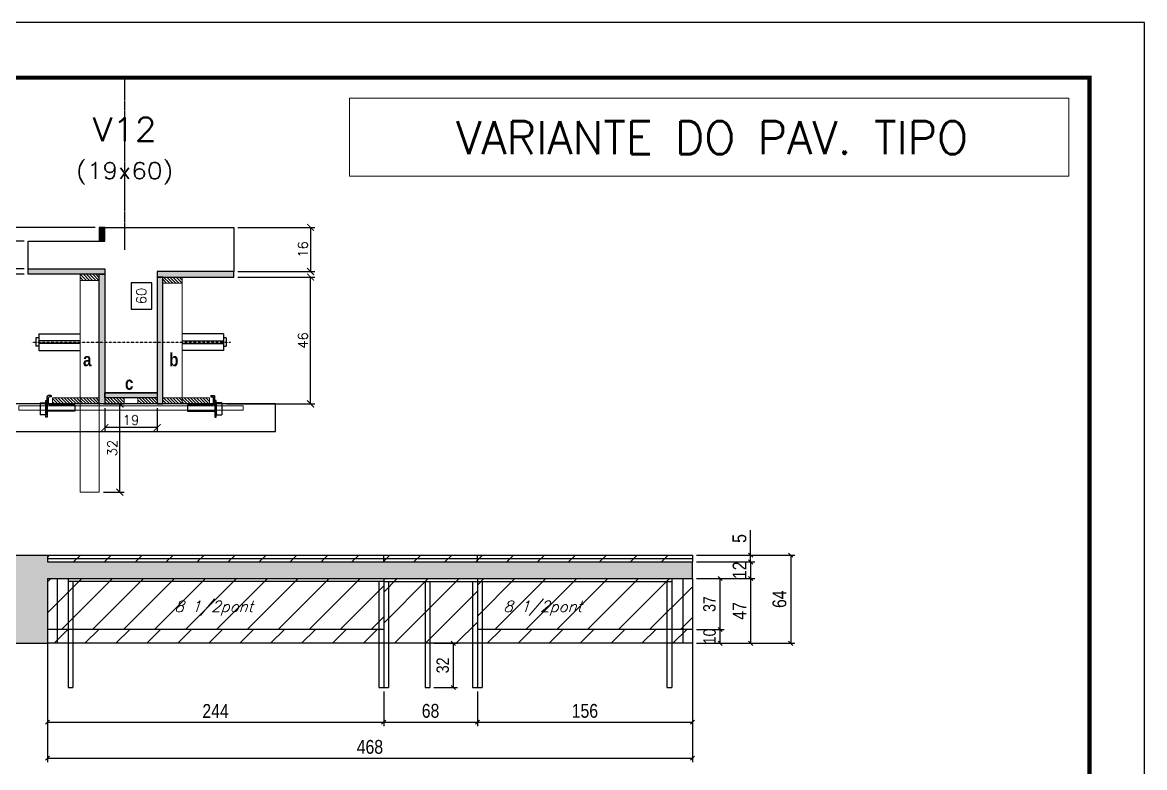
# Model space of a CAD drawing. Extents: x -10448 to -1189, y -11772 to 17235.
# Drawn here: x -8192 to -7378, y 224 to 764 of the extents above; entities that cross this region are included whole.
import ezdxf
from ezdxf.enums import TextEntityAlignment as Align

# ---------------------------------------------------------------- set-up
doc = ezdxf.new("R2010")
doc.units = 0
doc.linetypes.add('DASHED', pattern=[0.75, 0.5, -0.25])
doc.linetypes.add('HIDDEN', pattern=[0.375, 0.25, -0.125])
for name, color, linetype in [('barrote', 251, 'Continuous'), ('COTA', 241, 'Continuous'), ('Cota Seção (2x)', 4, 'Continuous'), ('detalhes', 4, 'Continuous'), ('Painéis', 200, 'Continuous'), ('presilha', 1, 'Continuous'), ('Reaproveitamento', 251, 'Continuous'), ('SARR_2.2x7', 40, 'Continuous'), ('SARR_3.5x7', 81, 'Continuous'), ('SARR_EDITAR', 141, 'Continuous'), ('TENSOR', 3, 'Continuous'), ('texto', 7, 'Continuous'), ('Texto de Titulo', 7, 'Continuous'), ('Texto Qtd Sarr', 242, 'Continuous')]:
    doc.layers.add(name, color=color, linetype=linetype)
for name, color, linetype, lineweight in [('CONCRETO', 251, 'Continuous', 25), ('Folhas', 255, 'Continuous', 9), ('Hachura', 251, 'Continuous', 9), ('Madeira', 126, 'Continuous', 18), ('SARRAFO DE PRESSAO', 251, 'DASHED', 9), ('SCO-___-LAJ', 2, 'Continuous', 0), ('Texto Seção', 7, 'Continuous', 15)]:
    doc.layers.add(name, color=color, linetype=linetype, lineweight=lineweight)
doc.layers.add('Laje_Perimetro', color=7, linetype='Continuous', plot=False)
doc.styles.add('COTA TECNICA', font='techl___.ttf', dxfattribs={"height": 10})
doc.styles.add('COTA TECNICA-50', font='techl___.ttf', dxfattribs={"height": 9})
doc.styles.add('REGUA-120', font='ROMANS.shx', dxfattribs={"height": 15})
doc.styles.add('Romans', font='romans.shx')
doc.styles.add('TECNICA', font='techb___.ttf', dxfattribs={"height": 10})
doc.dimstyles.new('COTA PAINEL-50', dxfattribs={"dimtxt": 9, "dimasz": 3, "dimexe": 3, "dimexo": 3, "dimgap": 3, "dimtad": 1, "dimdec": 1, "dimzin": 12, "dimdsep": 46, "dimtxsty": 'COTA TECNICA-50', "dimblk1": 'OBLIQUE', "dimblk2": 'OBLIQUE', "dimsah": 1, "dimcen": 0.9, "dimclrd": 4, "dimclre": 4, "dimclrt": 240, "dimadec": 1, "dimazin": 3, "dimtfac": 1, "dimtdec": 1, "dimtmove": 0, "dimatfit": 3, "dimfxl": 1, "dimtolj": 1, "dimtzin": 12, "dimarcsym": 0})
doc.dimstyles.new('Cota Seção (2x)', dxfattribs={"dimtxt": 7, "dimasz": 5, "dimexe": 3, "dimexo": 3, "dimgap": 2, "dimtad": 3, "dimdec": 1, "dimlfac": 0.5, "dimzin": 12, "dimdsep": 46, "dimtxsty": 'Romans', "dimblk": 'ARCHTICK', "dimcen": 0, "dimclrd": 4, "dimclre": 4, "dimclrt": 1, "dimadec": 1, "dimazin": 3, "dimtfac": 1, "dimtdec": 1, "dimtmove": 0, "dimatfit": 3, "dimldrblk": 'OBLIQUE', "dimfxl": 1, "dimtolj": 1, "dimtzin": 12, "dimarcsym": 0})
doc.dimstyles.new('Cota Seção interna', dxfattribs={"dimtxt": 7, "dimasz": 6, "dimexe": 0.18, "dimexo": 2, "dimgap": -4, "dimtad": 3, "dimdec": 1, "dimlfac": 0.5, "dimzin": 12, "dimdsep": 46, "dimtxsty": 'Romans', "dimblk": 'ARCHTICK', "dimcen": 0.09, "dimse1": 1, "dimse2": 1, "dimsd1": 1, "dimsd2": 1, "dimclrd": 180, "dimclre": 5, "dimclrt": 1, "dimadec": 0, "dimazin": 3, "dimtfac": 1, "dimtdec": 1, "dimtofl": 0, "dimtmove": 0, "dimatfit": 3, "dimldrblk": 'ARCHTICK', "dimfxl": 1, "dimtolj": 1, "dimtzin": 0, "dimarcsym": 0})
doc.dimstyles.new('PAINEL', dxfattribs={"dimtxt": 10, "dimasz": 3, "dimexe": 3, "dimexo": 3, "dimgap": 3, "dimtad": 1, "dimdec": 1, "dimzin": 12, "dimdsep": 46, "dimtxsty": 'COTA TECNICA', "dimblk1": 'OBLIQUE', "dimblk2": 'OBLIQUE', "dimsah": 1, "dimcen": 0.9, "dimclrd": 4, "dimclre": 4, "dimclrt": 240, "dimadec": 1, "dimazin": 3, "dimtfac": 1, "dimtdec": 1, "dimtmove": 0, "dimatfit": 3, "dimfxl": 1, "dimtolj": 1, "dimtzin": 12, "dimarcsym": 0})
pattern_1 = [(45, (-142652.783, -29881.729), (-11.2253202, 11.2253202), [])]
pattern_2 = [(45, (-139469.283, -18395.978), (-11.2253202, 11.2253202), [])]

# ---------------------------------------------------------------- blocks, each defined once
blk = doc.blocks.new('9999999999')
at = {"layer": 'Folhas'}
blk.add_lwpolyline([(98138.98, 34190.21), (99623.98, 34190.21), (99623.98, 35240.21), (98138.98, 35240.21)], close=True, dxfattribs=at)
at = {"layer": 'Folhas', "color": 30, "const_width": 3}
blk.add_lwpolyline([(98213.98, 34230.21), (99583.98, 34230.21), (99583.98, 35200.21), (98213.98, 35200.21)], close=True, dxfattribs=at)
blk = doc.blocks.new('titulo1')
at = {"layer": 'Defpoints', "color": 252, "linetype": 'HIDDEN', "ltscale": 2}
blk.add_line((0, 0), (0, 125), dxfattribs=at)
at = {"layer": 'Defpoints', "style": 'Romans', "oblique": 15}
blk.add_attdef('FOLHA', text='', height=10, dxfattribs=at).set_placement((0, 15.58), align=Align.MIDDLE_CENTER)
at = {"layer": 'Texto Qtd Sarr', "color": 3, "style": 'Romans', "oblique": 15}
for tag, height, p in [('TITULO', 17, (0, 71.45)), ('SEÇÃO', 12, (0, 41.55))]:
    blk.add_attdef(tag, text='', height=height, dxfattribs=at).set_placement(p, align=Align.MIDDLE_CENTER)
blk = doc.blocks.new('_Oblique')
at = {"color": 0, "linetype": 'ByBlock', "lineweight": -2}
blk.add_line((-0.5, -0.5), (0.5, 0.5), dxfattribs=at)
blk = doc.blocks.new('*D2054')
at = {"layer": 'COTA', "color": 4, "linetype": 'ByBlock', "lineweight": -2, "transparency": 16777216}
for p, q in [((-8174.36, 310.81), (-8174.36, 253.64)), ((-7930.36, 278.81), (-7930.36, 253.64)), ((-8174.36, 256.64), (-7930.36, 256.64))]:
    blk.add_line(p, q, dxfattribs=at)
at = {"layer": 'Defpoints', "color": 0, "linetype": 'ByBlock', "transparency": 16777216}
for p in [(-8174.36, 313.81), (-7930.36, 281.81), (-7930.36, 256.64)]:
    blk.add_point(p, dxfattribs=at)
at = {"layer": 'COTA', "color": 4, "linetype": 'ByBlock', "lineweight": -2, "transparency": 16777216, "xscale": 3, "yscale": 3, "zscale": 3, "rotation": 180}
blk.add_blockref('_Oblique', (-8174.36, 256.64), dxfattribs=at)
at = {"layer": 'COTA', "color": 4, "linetype": 'ByBlock', "lineweight": -2, "transparency": 16777216, "xscale": 3, "yscale": 3, "zscale": 3}
blk.add_blockref('_Oblique', (-7930.36, 256.64), dxfattribs=at)
at = {"layer": 'COTA', "color": 240, "linetype": 'ByBlock', "transparency": 16777216, "insert": (-8052.36, 264.71), "char_height": 10, "attachment_point": 5, "style": 'COTA TECNICA'}
blk.add_mtext('\\A1;244', dxfattribs=at)
blk = doc.blocks.new('*D2055')
at = {"layer": 'COTA', "color": 4, "linetype": 'ByBlock', "lineweight": -2, "transparency": 16777216}
for p, q in [((-7706.36, 310.81), (-7706.36, 253.64)), ((-7862.36, 278.81), (-7862.36, 253.64)), ((-7862.36, 256.64), (-7706.36, 256.64))]:
    blk.add_line(p, q, dxfattribs=at)
at = {"layer": 'Defpoints', "color": 0, "linetype": 'ByBlock', "transparency": 16777216}
for p in [(-7706.36, 313.81), (-7862.36, 281.81), (-7706.36, 256.64)]:
    blk.add_point(p, dxfattribs=at)
at = {"layer": 'COTA', "color": 4, "linetype": 'ByBlock', "lineweight": -2, "transparency": 16777216, "xscale": 3, "yscale": 3, "zscale": 3, "rotation": 180}
blk.add_blockref('_Oblique', (-7862.36, 256.64), dxfattribs=at)
at = {"layer": 'COTA', "color": 4, "linetype": 'ByBlock', "lineweight": -2, "transparency": 16777216, "xscale": 3, "yscale": 3, "zscale": 3}
blk.add_blockref('_Oblique', (-7706.36, 256.64), dxfattribs=at)
at = {"layer": 'COTA', "color": 240, "linetype": 'ByBlock', "transparency": 16777216, "insert": (-7784.36, 264.75), "char_height": 10, "attachment_point": 5, "style": 'COTA TECNICA'}
blk.add_mtext('\\A1;156', dxfattribs=at)
blk = doc.blocks.new('*D993')
at = {"layer": 'COTA', "color": 4, "linetype": 'ByBlock', "lineweight": -2, "transparency": 16777216}
for p, q in [((-8174.36, 320.81), (-8174.36, 227.52)), ((-7706.36, 320.81), (-7706.36, 227.52)), ((-8174.36, 230.52), (-7706.36, 230.52))]:
    blk.add_line(p, q, dxfattribs=at)
at = {"layer": 'Defpoints', "color": 0, "linetype": 'ByBlock', "transparency": 16777216}
for p in [(-8174.36, 323.81), (-7706.36, 323.81), (-7706.36, 230.52)]:
    blk.add_point(p, dxfattribs=at)
at = {"layer": 'COTA', "color": 4, "linetype": 'ByBlock', "lineweight": -2, "transparency": 16777216, "xscale": 3, "yscale": 3, "zscale": 3, "rotation": 180}
blk.add_blockref('_Oblique', (-8174.36, 230.52), dxfattribs=at)
at = {"layer": 'COTA', "color": 4, "linetype": 'ByBlock', "lineweight": -2, "transparency": 16777216, "xscale": 3, "yscale": 3, "zscale": 3}
blk.add_blockref('_Oblique', (-7706.36, 230.52), dxfattribs=at)
at = {"layer": 'COTA', "color": 240, "linetype": 'ByBlock', "transparency": 16777216, "insert": (-7940.36, 238.64), "char_height": 10, "attachment_point": 5, "style": 'COTA TECNICA'}
blk.add_mtext('\\A1;468', dxfattribs=at)
blk = doc.blocks.new('*D2056')
at = {"layer": 'COTA', "color": 4, "linetype": 'ByBlock', "lineweight": -2, "transparency": 16777216}
for p, q in [((-7703.36, 360.81), (-7661.09, 360.81)), ((-7664.09, 360.81), (-7664.09, 313.81)), ((-7703.36, 313.81), (-7661.09, 313.81))]:
    blk.add_line(p, q, dxfattribs=at)
at = {"layer": 'Defpoints', "color": 0, "linetype": 'ByBlock', "transparency": 16777216}
for p in [(-7706.36, 360.81), (-7706.36, 313.81), (-7664.09, 313.81)]:
    blk.add_point(p, dxfattribs=at)
at = {"layer": 'COTA', "color": 4, "linetype": 'ByBlock', "lineweight": -2, "transparency": 16777216, "xscale": 3, "yscale": 3, "zscale": 3}
for p, rotation in [((-7664.09, 360.81), 90), ((-7664.09, 313.81), 270)]:
    blk.add_blockref('_Oblique', p, dxfattribs=dict(at, rotation=rotation))
at = {"layer": 'COTA', "color": 240, "linetype": 'ByBlock', "transparency": 16777216, "insert": (-7672.16, 337.31), "char_height": 10, "attachment_point": 5, "rotation": 90, "style": 'COTA TECNICA'}
blk.add_mtext('\\A1;47', dxfattribs=at)
blk = doc.blocks.new('*D2057')
at = {"layer": 'COTA', "color": 4, "linetype": 'ByBlock', "lineweight": -2, "transparency": 16777216}
for p, q in [((-7664.09, 377.81), (-7664.09, 395.91)), ((-7703.36, 377.81), (-7661.09, 377.81)), ((-7664.09, 372.81), (-7664.09, 377.81)), ((-7703.36, 372.81), (-7661.09, 372.81)), ((-7664.09, 372.81), (-7664.09, 369.81))]:
    blk.add_line(p, q, dxfattribs=at)
at = {"layer": 'Defpoints', "color": 0, "linetype": 'ByBlock', "transparency": 16777216}
for p in [(-7706.36, 377.81), (-7664.09, 377.81), (-7706.36, 372.81)]:
    blk.add_point(p, dxfattribs=at)
at = {"layer": 'COTA', "color": 4, "linetype": 'ByBlock', "lineweight": -2, "transparency": 16777216, "xscale": 3, "yscale": 3, "zscale": 3}
for p, rotation in [((-7664.09, 377.81), 270), ((-7664.09, 372.81), 90)]:
    blk.add_blockref('_Oblique', p, dxfattribs=dict(at, rotation=rotation))
at = {"layer": 'COTA', "color": 240, "linetype": 'ByBlock', "transparency": 16777216, "insert": (-7672.2, 389.86), "char_height": 10, "attachment_point": 5, "rotation": 90, "style": 'COTA TECNICA'}
blk.add_mtext('\\A1;5', dxfattribs=at)
blk = doc.blocks.new('*D994')
at = {"layer": 'COTA', "color": 4, "linetype": 'ByBlock', "lineweight": -2, "transparency": 16777216}
for p, q in [((-7703.36, 377.81), (-7632.06, 377.81)), ((-7635.06, 377.81), (-7635.06, 313.81)), ((-7703.36, 313.81), (-7632.06, 313.81))]:
    blk.add_line(p, q, dxfattribs=at)
at = {"layer": 'Defpoints', "color": 0, "linetype": 'ByBlock', "transparency": 16777216}
for p in [(-7706.36, 377.81), (-7706.36, 313.81), (-7635.06, 313.81)]:
    blk.add_point(p, dxfattribs=at)
at = {"layer": 'COTA', "color": 4, "linetype": 'ByBlock', "lineweight": -2, "transparency": 16777216, "xscale": 3, "yscale": 3, "zscale": 3}
for p, rotation in [((-7635.06, 377.81), 90), ((-7635.06, 313.81), 270)]:
    blk.add_blockref('_Oblique', p, dxfattribs=dict(at, rotation=rotation))
at = {"layer": 'COTA', "color": 240, "linetype": 'ByBlock', "transparency": 16777216, "insert": (-7643.16, 345.81), "char_height": 10, "attachment_point": 5, "rotation": 90, "style": 'COTA TECNICA'}
blk.add_mtext('\\A1;64', dxfattribs=at)
blk = doc.blocks.new('*D2060')
at = {"layer": 'COTA', "color": 4, "linetype": 'ByBlock', "lineweight": -2, "transparency": 16777216}
for p, q in [((-7930.36, 278.81), (-7930.36, 253.64)), ((-7862.36, 278.81), (-7862.36, 253.64)), ((-7930.36, 256.64), (-7862.36, 256.64))]:
    blk.add_line(p, q, dxfattribs=at)
at = {"layer": 'Defpoints', "color": 0, "linetype": 'ByBlock', "transparency": 16777216}
for p in [(-7930.36, 281.81), (-7862.36, 281.81), (-7862.36, 256.64)]:
    blk.add_point(p, dxfattribs=at)
at = {"layer": 'COTA', "color": 4, "linetype": 'ByBlock', "lineweight": -2, "transparency": 16777216, "xscale": 3, "yscale": 3, "zscale": 3, "rotation": 180}
blk.add_blockref('_Oblique', (-7930.36, 256.64), dxfattribs=at)
at = {"layer": 'COTA', "color": 4, "linetype": 'ByBlock', "lineweight": -2, "transparency": 16777216, "xscale": 3, "yscale": 3, "zscale": 3}
blk.add_blockref('_Oblique', (-7862.36, 256.64), dxfattribs=at)
at = {"layer": 'COTA', "color": 240, "linetype": 'ByBlock', "transparency": 16777216, "insert": (-7896.36, 264.76), "char_height": 10, "attachment_point": 5, "style": 'COTA TECNICA'}
blk.add_mtext('\\A1;68', dxfattribs=at)
blk = doc.blocks.new('*D2095')
at = {"layer": 'COTA', "color": 4, "linetype": 'ByBlock', "lineweight": -2, "transparency": 16777216}
for p, q in [((-7703.36, 372.81), (-7661.09, 372.81)), ((-7664.09, 372.81), (-7664.09, 360.81)), ((-7703.36, 360.81), (-7661.09, 360.81))]:
    blk.add_line(p, q, dxfattribs=at)
at = {"layer": 'Defpoints', "color": 0, "linetype": 'ByBlock', "transparency": 16777216}
for p in [(-7706.36, 372.81), (-7706.36, 360.81), (-7664.09, 360.81)]:
    blk.add_point(p, dxfattribs=at)
at = {"layer": 'COTA', "color": 4, "linetype": 'ByBlock', "lineweight": -2, "transparency": 16777216, "xscale": 3, "yscale": 3, "zscale": 3}
for p, rotation in [((-7664.09, 372.81), 90), ((-7664.09, 360.81), 270)]:
    blk.add_blockref('_Oblique', p, dxfattribs=dict(at, rotation=rotation))
at = {"layer": 'COTA', "color": 240, "linetype": 'ByBlock', "transparency": 16777216, "insert": (-7672.15, 366.81), "char_height": 10, "attachment_point": 5, "rotation": 90, "style": 'COTA TECNICA'}
blk.add_mtext('\\A1;12', dxfattribs=at)
blk = doc.blocks.new('_ArchTick')
at = {"color": 0, "linetype": 'ByBlock', "const_width": 0.15}
blk.add_lwpolyline([(-0.5, -0.5), (0.5, 0.5)], dxfattribs=at)
blk = doc.blocks.new('*D1032')
at = {"layer": 'COTA', "color": 4, "lineweight": -2, "transparency": 16777216}
for p, q in [((-8191.29, 581.47), (-8224.5, 581.47)), ((-8221.5, 487.47), (-8221.5, 581.47)), ((-8173.69, 487.47), (-8224.5, 487.47))]:
    blk.add_line(p, q, dxfattribs=at)
at = {"layer": 'Defpoints', "color": 0, "transparency": 16777216}
for p in [(-8221.5, 581.47), (-8188.29, 581.47), (-8170.69, 487.47)]:
    blk.add_point(p, dxfattribs=at)
at = {"layer": 'COTA', "color": 4, "lineweight": -2, "transparency": 16777216, "xscale": 5, "yscale": 5, "zscale": 5}
for p, rotation in [((-8221.5, 581.47), 90), ((-8221.5, 487.47), 270)]:
    blk.add_blockref('_ArchTick', p, dxfattribs=dict(at, rotation=rotation))
at = {"layer": 'COTA', "color": 1, "transparency": 16777216, "insert": (-8227, 534.47), "char_height": 7, "attachment_point": 5, "rotation": 90, "style": 'Romans'}
blk.add_mtext('\\A1;47', dxfattribs=at)
blk = doc.blocks.new('*D1033')
at = {"layer": 'COTA', "color": 4, "lineweight": -2, "transparency": 16777216}
for p, q in [((-8191.29, 605.47), (-8224.5, 605.47)), ((-8221.5, 605.47), (-8221.5, 585.47)), ((-8191.29, 585.47), (-8224.5, 585.47))]:
    blk.add_line(p, q, dxfattribs=at)
at = {"layer": 'Defpoints', "color": 0, "transparency": 16777216}
for p in [(-8188.29, 605.47), (-8221.5, 585.47), (-8188.29, 585.47)]:
    blk.add_point(p, dxfattribs=at)
at = {"layer": 'COTA', "color": 4, "lineweight": -2, "transparency": 16777216, "xscale": 5, "yscale": 5, "zscale": 5}
for p, rotation in [((-8221.5, 605.47), 90), ((-8221.5, 585.47), 270)]:
    blk.add_blockref('_ArchTick', p, dxfattribs=dict(at, rotation=rotation))
at = {"layer": 'COTA', "color": 1, "transparency": 16777216, "insert": (-8227, 595.47), "char_height": 7, "attachment_point": 5, "rotation": 90, "style": 'Romans'}
blk.add_mtext('\\A1;10', dxfattribs=at)
blk = doc.blocks.new('*D1034')
at = {"layer": 'COTA', "color": 4, "lineweight": -2, "transparency": 16777216}
for p, q in [((-8036.09, 579.47), (-7980.43, 579.47)), ((-7983.43, 487.47), (-7983.43, 579.47)), ((-8044.09, 487.47), (-7980.43, 487.47))]:
    blk.add_line(p, q, dxfattribs=at)
at = {"layer": 'Defpoints', "color": 0, "transparency": 16777216}
for p in [(-8039.09, 579.47), (-7983.43, 579.47), (-8047.09, 487.47)]:
    blk.add_point(p, dxfattribs=at)
at = {"layer": 'COTA', "color": 4, "lineweight": -2, "transparency": 16777216, "xscale": 5, "yscale": 5, "zscale": 5}
for p, rotation in [((-7983.43, 579.47), 90), ((-7983.43, 487.47), 270)]:
    blk.add_blockref('_ArchTick', p, dxfattribs=dict(at, rotation=rotation))
at = {"layer": 'COTA', "color": 1, "transparency": 16777216, "insert": (-7988.93, 533.47), "char_height": 7, "attachment_point": 5, "rotation": 90, "style": 'Romans'}
blk.add_mtext('\\A1;46', dxfattribs=at)
blk = doc.blocks.new('*D1035')
at = {"layer": 'Cota Seção (2x)', "color": 180, "lineweight": -2, "transparency": 16777216}
for p, q in [((-8098.69, 575.25), (-8113.69, 575.25)), ((-8113.69, 575.25), (-8113.69, 556.25)), ((-8098.69, 556.25), (-8098.69, 575.25)), ((-8113.69, 556.25), (-8098.69, 556.25))]:
    blk.add_line(p, q, dxfattribs=at)
at = {"layer": 'Defpoints', "color": 0, "transparency": 16777216}
for p in [(-8094.69, 615.47), (-8094.69, 615.47), (-8094.69, 495.47)]:
    blk.add_point(p, dxfattribs=at)
at = {"layer": 'Cota Seção (2x)', "color": 1, "transparency": 16777216, "insert": (-8106.19, 565.75), "char_height": 7, "attachment_point": 5, "rotation": 90, "style": 'Romans'}
blk.add_mtext('\\A1;60', dxfattribs=at)
blk = doc.blocks.new('PRESILHA METÁLICA 1')
at = {"layer": 'presilha'}
for p, q in [((0, 13), (6, 13)), ((0, 13), (0, 0)), ((6, 15.5), (7.5, 15.5)), ((6, -2.5), (6, 15.5)), ((6, 13), (6, 0)), ((7.5, 10.6), (7.5, 19.9)), ((7.5, 15.5), (7.5, -2.5)), ((12, 21), (8.6, 21)), ((9, 11.6), (9, 18.9)), ((12, 19.5), (9.6, 19.5)), ((12, 21), (12, 19.5)), ((6, 0), (0, 0)), ((37.5, 4.1), (7.5, 4.1)), ((37.5, 11), (9.6, 11)), ((37.5, 11), (37.5, 4.1)), ((7.5, -2.5), (6, -2.5))]:
    blk.add_line(p, q, dxfattribs=at)
for centre, radius, start, end in [((8.6, 19.9), 1.14, 90, 180), ((9.6, 18.9), 0.57, 90, 180), ((9.6, 11.6), 0.57, 180, 270)]:
    blk.add_arc(centre, radius, start, end, dxfattribs=at)
blk = doc.blocks.new('*D1036')
at = {"layer": 'COTA', "color": 4, "lineweight": -2, "transparency": 16777216}
for p, q in [((-8132.69, 484.47), (-8132.69, 467.25)), ((-8094.69, 484.47), (-8094.69, 467.25)), ((-8094.69, 470.25), (-8132.69, 470.25))]:
    blk.add_line(p, q, dxfattribs=at)
at = {"layer": 'Defpoints', "color": 0, "transparency": 16777216}
for p in [(-8132.69, 487.47), (-8094.69, 487.47), (-8132.69, 470.25)]:
    blk.add_point(p, dxfattribs=at)
at = {"layer": 'COTA', "color": 4, "lineweight": -2, "transparency": 16777216, "xscale": 5, "yscale": 5, "zscale": 5, "rotation": 180}
blk.add_blockref('_ArchTick', (-8132.69, 470.25), dxfattribs=at)
at = {"layer": 'COTA', "color": 4, "lineweight": -2, "transparency": 16777216, "xscale": 5, "yscale": 5, "zscale": 5}
blk.add_blockref('_ArchTick', (-8094.69, 470.25), dxfattribs=at)
at = {"layer": 'COTA', "color": 1, "transparency": 16777216, "insert": (-8113.69, 475.75), "char_height": 7, "attachment_point": 5, "style": 'Romans'}
blk.add_mtext('\\A1;19', dxfattribs=at)
blk = doc.blocks.new('*D2096')
at = {"layer": 'COTA', "color": 4, "lineweight": -2, "transparency": 16777216}
for p, q in [((-8036.09, 615.47), (-7980.43, 615.47)), ((-7983.43, 615.47), (-7983.43, 583.47)), ((-8036.09, 583.47), (-7980.43, 583.47))]:
    blk.add_line(p, q, dxfattribs=at)
at = {"layer": 'Defpoints', "color": 0, "transparency": 16777216}
for p in [(-8039.09, 615.47), (-8039.09, 583.47), (-7983.43, 583.47)]:
    blk.add_point(p, dxfattribs=at)
at = {"layer": 'COTA', "color": 4, "lineweight": -2, "transparency": 16777216, "xscale": 5, "yscale": 5, "zscale": 5}
for p, rotation in [((-7983.43, 615.47), 90), ((-7983.43, 583.47), 270)]:
    blk.add_blockref('_ArchTick', p, dxfattribs=dict(at, rotation=rotation))
at = {"layer": 'COTA', "color": 1, "transparency": 16777216, "insert": (-7988.93, 599.47), "char_height": 7, "attachment_point": 5, "rotation": 90, "style": 'Romans'}
blk.add_mtext('\\A1;16', dxfattribs=at)
blk = doc.blocks.new('*D2097')
at = {"layer": 'COTA', "color": 4, "lineweight": -2, "transparency": 16777216}
for p, q in [((-8139.69, 615.47), (-8224.5, 615.47)), ((-8221.5, 605.47), (-8221.5, 615.47)), ((-8191.29, 605.47), (-8224.5, 605.47))]:
    blk.add_line(p, q, dxfattribs=at)
at = {"layer": 'Defpoints', "color": 0, "transparency": 16777216}
for p in [(-8221.5, 615.47), (-8136.69, 615.47), (-8188.29, 605.47)]:
    blk.add_point(p, dxfattribs=at)
at = {"layer": 'COTA', "color": 4, "lineweight": -2, "transparency": 16777216, "xscale": 5, "yscale": 5, "zscale": 5}
for p, rotation in [((-8221.5, 615.47), 90), ((-8221.5, 605.47), 270)]:
    blk.add_blockref('_ArchTick', p, dxfattribs=dict(at, rotation=rotation))
at = {"layer": 'COTA', "color": 1, "transparency": 16777216, "insert": (-8227, 610.47), "char_height": 7, "attachment_point": 5, "rotation": 90, "style": 'Romans'}
blk.add_mtext('\\A1;5', dxfattribs=at)
blk = doc.blocks.new('*D2098')
at = {"layer": 'COTA', "color": 4, "lineweight": -2, "transparency": 16777216}
for p, q in [((-8133.69, 487.47), (-8118.78, 487.47)), ((-8121.78, 423.47), (-8121.78, 487.47)), ((-8133.69, 423.47), (-8118.78, 423.47))]:
    blk.add_line(p, q, dxfattribs=at)
at = {"layer": 'Defpoints', "color": 0, "transparency": 16777216}
for p in [(-8136.69, 487.47), (-8121.78, 487.47), (-8136.69, 423.47)]:
    blk.add_point(p, dxfattribs=at)
at = {"layer": 'COTA', "color": 4, "lineweight": -2, "transparency": 16777216, "xscale": 5, "yscale": 5, "zscale": 5}
for p, rotation in [((-8121.78, 487.47), 90), ((-8121.78, 423.47), 270)]:
    blk.add_blockref('_ArchTick', p, dxfattribs=dict(at, rotation=rotation))
at = {"layer": 'COTA', "color": 1, "transparency": 16777216, "insert": (-8127.28, 455.47), "char_height": 7, "attachment_point": 5, "rotation": 90, "style": 'Romans'}
blk.add_mtext('\\A1;32', dxfattribs=at)
blk = doc.blocks.new('*D2100')
at = {"layer": 'COTA', "color": 4, "linetype": 'ByBlock', "lineweight": -2, "transparency": 16777216}
for p, q in [((-7893.87, 313.81), (-7876.78, 313.81)), ((-7879.78, 281.81), (-7879.78, 313.81)), ((-7893.87, 281.81), (-7876.78, 281.81))]:
    blk.add_line(p, q, dxfattribs=at)
at = {"layer": 'Defpoints', "color": 0, "linetype": 'ByBlock', "transparency": 16777216}
for p in [(-7896.87, 313.81), (-7879.78, 313.81), (-7896.87, 281.81)]:
    blk.add_point(p, dxfattribs=at)
at = {"layer": 'COTA', "color": 4, "linetype": 'ByBlock', "lineweight": -2, "transparency": 16777216, "xscale": 3, "yscale": 3, "zscale": 3}
for p, rotation in [((-7879.78, 313.81), 90), ((-7879.78, 281.81), 270)]:
    blk.add_blockref('_Oblique', p, dxfattribs=dict(at, rotation=rotation))
at = {"layer": 'COTA', "color": 240, "linetype": 'ByBlock', "transparency": 16777216, "insert": (-7887.48, 297.81), "char_height": 9, "attachment_point": 5, "rotation": 90, "style": 'COTA TECNICA-50'}
blk.add_mtext('\\A1;32', dxfattribs=at)
blk = doc.blocks.new('*D2101')
at = {"layer": 'COTA', "color": 4, "linetype": 'ByBlock', "lineweight": -2, "transparency": 16777216}
for p, q in [((-7703.36, 323.81), (-7683.28, 323.81)), ((-7686.28, 313.81), (-7686.28, 323.81)), ((-7703.36, 313.81), (-7683.28, 313.81))]:
    blk.add_line(p, q, dxfattribs=at)
at = {"layer": 'Defpoints', "color": 0, "linetype": 'ByBlock', "transparency": 16777216}
for p in [(-7706.36, 323.81), (-7686.28, 323.81), (-7706.36, 313.81)]:
    blk.add_point(p, dxfattribs=at)
at = {"layer": 'COTA', "color": 4, "linetype": 'ByBlock', "lineweight": -2, "transparency": 16777216, "xscale": 3, "yscale": 3, "zscale": 3}
for p, rotation in [((-7686.28, 323.81), 90), ((-7686.28, 313.81), 270)]:
    blk.add_blockref('_Oblique', p, dxfattribs=dict(at, rotation=rotation))
at = {"layer": 'COTA', "color": 240, "linetype": 'ByBlock', "transparency": 16777216, "insert": (-7693.87, 318.81), "char_height": 9, "attachment_point": 5, "rotation": 90, "style": 'COTA TECNICA-50'}
blk.add_mtext('\\A1;10', dxfattribs=at)
blk = doc.blocks.new('*D2102')
at = {"layer": 'COTA', "color": 4, "linetype": 'ByBlock', "lineweight": -2, "transparency": 16777216}
for p, q in [((-7703.36, 360.81), (-7683.28, 360.81)), ((-7686.28, 323.81), (-7686.28, 360.81)), ((-7703.36, 323.81), (-7683.28, 323.81))]:
    blk.add_line(p, q, dxfattribs=at)
at = {"layer": 'Defpoints', "color": 0, "linetype": 'ByBlock', "transparency": 16777216}
for p in [(-7706.36, 360.81), (-7686.28, 360.81), (-7706.36, 323.81)]:
    blk.add_point(p, dxfattribs=at)
at = {"layer": 'COTA', "color": 4, "linetype": 'ByBlock', "lineweight": -2, "transparency": 16777216, "xscale": 3, "yscale": 3, "zscale": 3}
for p, rotation in [((-7686.28, 360.81), 90), ((-7686.28, 323.81), 270)]:
    blk.add_blockref('_Oblique', p, dxfattribs=dict(at, rotation=rotation))
at = {"layer": 'COTA', "color": 240, "linetype": 'ByBlock', "transparency": 16777216, "insert": (-7693.98, 342.31), "char_height": 9, "attachment_point": 5, "rotation": 90, "style": 'COTA TECNICA-50'}
blk.add_mtext('\\A1;37', dxfattribs=at)

msp = doc.modelspace()

# ---------------------------------------------------------------- hatches: boundary and pattern name
at = {"layer": 'COTA', "linetype": 'ByBlock'}
h = msp.add_hatch(dxfattribs=at)
h.set_pattern_fill('AR-CONC', color=256, scale=0.03)
h.set_pattern_definition([(50, (-142652.7827, -29881.7286), (5.46554007, -0.47817257), [0.5715, -6.2865]), (355, (-142652.7827, -29881.7286), (-1.05730264, 5.73170536), [0.4572, -5.02921753]), (100.4514447, (-142652.327, -29881.7684), (4.40823741, 5.25353256), [0.48570026, -5.34270734]), (46.1842, (-142652.783, -29880.2046), (8.13237123, -1.26126984), [0.85725, -9.42975]), (96.6355576, (-142652.105, -29880.31), (7.122124, 7.42278374), [0.7285507, -8.01406824]), (351.184151, (-142652.783, -29880.205), (7.122124, 7.42278374), [0.685799, -7.54379196]), (21, (-142652.0207, -29880.5856), (4.54843174, -3.06795595), [0.5715, -6.2865]), (326, (-142652.0207, -29880.5856), (1.85406085, 5.52563898), [0.4572, -5.0292]), (71.451445, (-142651.6417, -29880.841), (6.40249258, 2.45768307), [0.48570026, -5.34269813]), (37.5, (-142652.7827, -29881.7286), (0.092658098, 2.536651166), [0, -4.96824, 0, -5.1054, 0, -5.04825]), (7.5, (-142652.7827, -29881.7286), (2.004589875, 3.005417245), [0, -2.91084, 0, -4.85394, 0, -1.92405]), (327.5, (-142654.482, -29881.7286), (4.067717855, -0.17186232), [0, -1.905, 0, -5.9436, 0, -7.8867]), (317.5, (-142655.244, -29881.7286), (4.44387544, 0.76279473), [0, -2.4765, 0, -3.94716, 0, -5.6007])])
h.paths.add_polyline_path([(-8200.36, 313.81), (-8174.36, 313.81), (-8174.36, 360.81), (-7706.36, 360.81), (-7706.36, 372.81), (-8174.36, 372.81), (-8174.36, 377.81), (-8200.36, 377.81), (-8200.36, 372.81), (-8668.36, 372.81), (-8668.36, 360.81), (-8200.36, 360.81)])
at = {"layer": 'Hachura'}
h = msp.add_hatch(color=256, dxfattribs=at)
h.dxf.hatch_style = 1
h.paths.add_polyline_path([(-8132.69, 615.47), (-8136.69, 615.47), (-8136.69, 605.47), (-8132.69, 605.47)])
h = msp.add_hatch(color=256, dxfattribs=at)
h.dxf.hatch_style = 1
h.paths.add_polyline_path([(-8188.29, 581.47), (-8188.29, 585.47), (-8132.69, 585.47), (-8132.69, 581.47)])
h = msp.add_hatch(dxfattribs=at)
h.set_pattern_fill('ANSI31', color=256, scale=0.5, angle=270, style=0)
h.set_pattern_definition([(315, (14817.9256, -7652.571), (1.12253202, 1.12253202), [])])
h.paths.add_polyline_path([(-8136.69, 577.07), (-8136.69, 581.47), (-8150.69, 581.47), (-8150.69, 577.07)])
h = msp.add_hatch(color=256, dxfattribs=at)
h.dxf.hatch_style = 1
h.paths.add_polyline_path([(-8136.69, 581.47), (-8132.69, 581.47), (-8132.69, 487.47), (-8136.69, 487.47)])
h = msp.add_hatch(color=256, dxfattribs=at)
h.dxf.hatch_style = 1
h.paths.add_polyline_path([(-8039.09, 579.47), (-8039.09, 583.47), (-8094.69, 583.47), (-8094.69, 579.47)])
h = msp.add_hatch(color=256, dxfattribs=at)
h.dxf.hatch_style = 1
h.paths.add_polyline_path([(-8090.69, 579.47), (-8094.69, 579.47), (-8094.69, 487.47), (-8090.69, 487.47)])
h = msp.add_hatch(dxfattribs=at)
h.set_pattern_fill('ANSI31', color=256, scale=0.5, angle=270, style=0)
h.set_pattern_definition([(315, (14826.7256, -7654.571), (1.12253202, 1.12253202), [])])
h.paths.add_polyline_path([(-8090.69, 575.07), (-8090.69, 579.47), (-8076.69, 579.47), (-8076.69, 575.07)])
h = msp.add_hatch(dxfattribs=at)
h.set_pattern_fill('ANSI31', color=256, scale=0.5, angle=270, style=0)
h.set_pattern_definition([(315, (14815.1256, -7742.171), (1.12253202, 1.12253202), [])])
h.paths.add_polyline_path([(-8170.69, 487.47), (-8170.69, 491.87), (-8150.69, 491.87), (-8150.69, 487.47)])
h = msp.add_hatch(dxfattribs=at)
h.set_pattern_fill('ANSI31', color=256, scale=0.5, angle=270, style=0)
h.set_pattern_definition([(315, (14817.9256, -7742.171), (1.12253202, 1.12253202), [])])
h.paths.add_polyline_path([(-8136.69, 487.47), (-8136.69, 491.87), (-8150.69, 491.87), (-8150.69, 487.47)])
h = msp.add_hatch(color=256, dxfattribs=at)
h.dxf.hatch_style = 1
h.paths.add_polyline_path([(-8132.69, 491.87), (-8132.69, 495.47), (-8094.69, 495.47), (-8094.69, 491.87)])
h = msp.add_hatch(dxfattribs=at)
h.set_pattern_fill('ANSI31', color=256, scale=0.5, angle=270, style=0)
h.set_pattern_definition([(315, (14823.9256, -7742.171), (1.12253202, 1.12253202), [])])
h.paths.add_polyline_path([(-8132.69, 487.47), (-8132.69, 491.87), (-8118.69, 491.87), (-8118.69, 487.47)])
h = msp.add_hatch(dxfattribs=at)
h.set_pattern_fill('ANSI31', color=256, scale=0.5, angle=270, style=0)
h.set_pattern_definition([(315, (14799.9256, -7742.171), (1.12253202, 1.12253202), [])])
h.paths.add_polyline_path([(-8108.69, 487.47), (-8108.69, 491.87), (-8094.69, 491.87), (-8094.69, 487.47)])
h = msp.add_hatch(dxfattribs=at)
h.set_pattern_fill('ANSI31', color=256, scale=0.5, angle=270, style=0)
h.set_pattern_definition([(315, (14826.7256, -7742.171), (1.12253202, 1.12253202), [])])
h.paths.add_polyline_path([(-8090.69, 487.47), (-8090.69, 491.87), (-8076.69, 491.87), (-8076.69, 487.47)])
h = msp.add_hatch(dxfattribs=at)
h.set_pattern_fill('ANSI31', color=256, scale=0.5, angle=270, style=0)
h.set_pattern_definition([(315, (14832.7256, -7742.171), (1.12253202, 1.12253202), [])])
h.paths.add_polyline_path([(-8056.69, 487.47), (-8056.69, 491.87), (-8076.69, 491.87), (-8076.69, 487.47)])
at = {"layer": 'Reaproveitamento', "linetype": 'ByBlock'}
h = msp.add_hatch(dxfattribs=at)
h.set_pattern_fill('ANSI31', color=256, scale=5)
h.set_pattern_definition(pattern_2)
h.paths.add_polyline_path([(-8174.36, 377.81), (-8174.36, 372.81), (-7930.36, 372.81), (-7930.36, 377.81)])
h = msp.add_hatch(dxfattribs=at)
h.set_pattern_fill('ANSI31', color=256, scale=5)
h.set_pattern_definition(pattern_2)
h.paths.add_polyline_path([(-7862.36, 372.81), (-7862.36, 377.81), (-7930.36, 377.81), (-7930.36, 372.81)])
h = msp.add_hatch(dxfattribs=at)
h.set_pattern_fill('ANSI31', color=256, scale=5)
h.set_pattern_definition(pattern_2)
h.paths.add_polyline_path([(-7706.36, 372.81), (-7706.36, 377.81), (-7862.36, 377.81), (-7862.36, 372.81)])
h = msp.add_hatch(dxfattribs=at)
h.set_pattern_fill('ANSI31', color=256, scale=5)
h.set_pattern_definition(pattern_1)
h.paths.add_polyline_path([(-8174.36, 360.81), (-8174.36, 323.81), (-7930.36, 323.81), (-7930.36, 360.81)])
h = msp.add_hatch(dxfattribs=at)
h.set_pattern_fill('ANSI31', color=256, scale=5)
h.set_pattern_definition(pattern_2)
h.paths.add_polyline_path([(-7930.36, 360.81), (-7930.36, 313.81), (-7862.36, 313.81), (-7862.36, 360.81)])
h = msp.add_hatch(dxfattribs=at)
h.set_pattern_fill('ANSI31', color=256, scale=5)
h.set_pattern_definition(pattern_1)
h.paths.add_polyline_path([(-7862.36, 360.81), (-7862.36, 323.81), (-7706.36, 323.81), (-7706.36, 360.81)])
h = msp.add_hatch(dxfattribs=at)
h.set_pattern_fill('ANSI31', color=256, scale=5)
h.set_pattern_definition(pattern_2)
h.paths.add_polyline_path([(-7930.36, 313.81), (-7930.36, 323.81), (-8174.36, 323.81), (-8174.36, 313.81)])
h = msp.add_hatch(dxfattribs=at)
h.set_pattern_fill('ANSI31', color=256, scale=5)
h.set_pattern_definition(pattern_2)
h.paths.add_polyline_path([(-7706.36, 313.81), (-7706.36, 323.81), (-7862.36, 323.81), (-7862.36, 313.81)])

# ---------------------------------------------------------------- linework, layer by layer
at = {"ltscale": 3}
for p, q in [((-8180.69, 538.32), (-8180.69, 526.32)), ((-8180.69, 538.32), (-8150.69, 538.32)), ((-8046.69, 538.32), (-8076.69, 538.32)), ((-8046.69, 538.32), (-8046.69, 526.32)), ((-8182.69, 535.32), (-8182.69, 529.32)), ((-8180.69, 535.32), (-8182.69, 535.32)), ((-8180.69, 529.32), (-8182.69, 529.32)), ((-8150.69, 533.32), (-8180.69, 533.32)), ((-8150.69, 531.32), (-8180.69, 531.32)), ((-8076.69, 533.32), (-8046.69, 533.32)), ((-8076.69, 531.32), (-8046.69, 531.32)), ((-8044.69, 535.32), (-8046.69, 535.32)), ((-8046.69, 529.32), (-8044.69, 529.32)), ((-8044.69, 535.32), (-8044.69, 529.32)), ((-8180.69, 526.32), (-8150.69, 526.32)), ((-8046.69, 526.32), (-8076.69, 526.32))]:
    msp.add_line(p, q, dxfattribs=at)
at = {"layer": 'barrote'}
msp.add_lwpolyline([(-8204.15, 467.47), (-8008.97, 467.47), (-8008.97, 487.47), (-8204.15, 487.47)], close=True, dxfattribs=at)
at = {"layer": 'CONCRETO'}
for p, q in [((-8132.69, 615.47), (-8039.09, 615.47)), ((-8039.09, 615.47), (-8039.09, 583.47)), ((-8188.29, 585.47), (-8188.29, 605.47)), ((-8188.29, 605.47), (-8132.69, 605.47)), ((-8188.29, 585.47), (-8132.69, 585.47)), ((-8132.69, 585.47), (-8132.69, 495.47)), ((-8039.09, 583.47), (-8094.69, 583.47)), ((-8094.69, 583.47), (-8094.69, 495.47)), ((-8094.69, 495.47), (-8132.69, 495.47)), ((-8150.69, 487.47), (-8150.69, 487.47)), ((-8094.69, 487.47), (-8094.69, 487.47)), ((-8076.69, 487.47), (-8076.69, 487.47))]:
    msp.add_line(p, q, dxfattribs=at)
at = {"layer": 'COTA', "linetype": 'ByBlock'}
for p, q in [((-8200.36, 377.81), (-8174.36, 377.81)), ((-7706.36, 360.81), (-7706.36, 372.81)), ((-8200.36, 313.81), (-8174.36, 313.81))]:
    msp.add_line(p, q, dxfattribs=at)
at = {"layer": 'Laje_Perimetro'}
msp.add_lwpolyline([(-7378.28, 764.18), (-8863.28, 764.18), (-8863.28, -285.82), (-7378.28, -285.82)], close=True, dxfattribs=at)
at = {"layer": 'Madeira'}
for points in [[(-8136.69, 577.07), (-8136.69, 581.47), (-8150.69, 581.47), (-8150.69, 577.07)], [(-8136.69, 581.47), (-8150.69, 581.47), (-8150.69, 423.47), (-8136.69, 423.47)], [(-8090.69, 575.07), (-8090.69, 579.47), (-8076.69, 579.47), (-8076.69, 575.07)], [(-8090.69, 579.47), (-8076.69, 579.47), (-8076.69, 487.47), (-8090.69, 487.47)], [(-8170.69, 487.47), (-8170.69, 491.87), (-8150.69, 491.87), (-8150.69, 487.47)], [(-8136.69, 487.47), (-8136.69, 491.87), (-8150.69, 491.87), (-8150.69, 487.47)], [(-8132.69, 487.47), (-8132.69, 491.87), (-8118.69, 491.87), (-8118.69, 487.47)], [(-8108.69, 487.47), (-8108.69, 491.87), (-8094.69, 491.87), (-8094.69, 487.47)], [(-8090.69, 487.47), (-8090.69, 491.87), (-8076.69, 491.87), (-8076.69, 487.47)], [(-8056.69, 487.47), (-8056.69, 491.87), (-8076.69, 491.87), (-8076.69, 487.47)]]:
    msp.add_lwpolyline(points, close=True, dxfattribs=at)
at = {"layer": 'Painéis'}
for p, q in [((-8174.36, 377.81), (-7706.36, 377.81)), ((-8174.36, 372.81), (-7706.36, 372.81)), ((-8174.36, 360.81), (-7706.36, 360.81)), ((-8174.36, 360.81), (-8174.36, 313.81)), ((-7930.36, 360.81), (-7930.36, 313.81)), ((-7862.36, 360.81), (-7862.36, 313.81)), ((-7706.36, 360.81), (-7706.36, 313.81)), ((-7930.36, 323.81), (-8174.36, 323.81)), ((-7706.36, 323.81), (-7862.36, 323.81)), ((-7706.36, 313.81), (-8174.36, 313.81))]:
    msp.add_line(p, q, dxfattribs=at)
at = {"layer": 'Painéis', "linetype": 'ByBlock'}
for p, q in [((-8174.36, 377.81), (-8174.36, 372.81)), ((-7930.36, 372.81), (-7930.36, 377.81)), ((-7862.36, 372.81), (-7862.36, 377.81)), ((-7706.36, 377.81), (-7706.36, 372.81))]:
    msp.add_line(p, q, dxfattribs=at)
at = {"layer": 'Painéis'}
for points in [[(-8132.69, 615.47), (-8136.69, 615.47), (-8136.69, 605.47), (-8132.69, 605.47)], [(-8188.29, 581.47), (-8188.29, 585.47), (-8132.69, 585.47), (-8132.69, 581.47)], [(-8136.69, 581.47), (-8132.69, 581.47), (-8132.69, 487.47), (-8136.69, 487.47)], [(-8039.09, 579.47), (-8039.09, 583.47), (-8094.69, 583.47), (-8094.69, 579.47)], [(-8090.69, 579.47), (-8094.69, 579.47), (-8094.69, 487.47), (-8090.69, 487.47)], [(-8132.69, 491.87), (-8132.69, 495.47), (-8094.69, 495.47), (-8094.69, 491.87)]]:
    msp.add_lwpolyline(points, close=True, dxfattribs=at)
at = {"layer": 'SARR_2.2x7', "linetype": 'Continuous'}
for p, q in [((-8167.36, 360.81), (-8167.36, 323.81)), ((-7930.36, 358.61), (-8159.36, 358.61)), ((-7930.36, 358.61), (-7862.36, 358.61)), ((-7862.36, 358.61), (-7721.36, 358.61)), ((-7713.36, 360.81), (-7713.36, 323.81)), ((-8167.36, 323.81), (-8167.36, 313.81)), ((-7713.36, 323.81), (-7713.36, 313.81))]:
    msp.add_line(p, q, dxfattribs=at)
at = {"layer": 'SARR_3.5x7'}
for p, q in [((-8159.36, 360.81), (-8159.36, 281.81)), ((-8155.86, 358.61), (-8155.86, 281.81)), ((-7933.86, 358.61), (-7933.86, 281.81)), ((-7926.86, 358.61), (-7926.86, 281.81)), ((-7900.37, 358.61), (-7900.37, 281.81)), ((-7896.87, 358.61), (-7896.87, 281.81)), ((-7865.86, 358.61), (-7865.86, 281.81)), ((-7858.86, 358.61), (-7858.86, 281.81)), ((-7724.86, 358.61), (-7724.86, 281.81)), ((-7721.36, 360.81), (-7721.36, 281.81)), ((-7930.36, 323.81), (-7930.36, 281.81)), ((-7862.36, 323.81), (-7862.36, 281.81)), ((-8159.36, 281.81), (-8155.86, 281.81)), ((-7933.86, 281.81), (-7930.36, 281.81)), ((-7930.36, 281.81), (-7926.86, 281.81)), ((-7900.37, 281.81), (-7896.87, 281.81)), ((-7865.86, 281.81), (-7858.86, 281.81)), ((-7724.86, 281.81), (-7721.36, 281.81))]:
    msp.add_line(p, q, dxfattribs=at)
at = {"layer": 'SARR_EDITAR'}
for p, q in [((-8174.36, 375.31), (-7930.36, 375.31)), ((-7930.36, 375.31), (-7862.36, 375.31)), ((-7862.36, 375.31), (-7706.36, 375.31))]:
    msp.add_line(p, q, dxfattribs=at)
at = {"layer": 'SCO-___-LAJ', "color": 1}
msp.add_lwpolyline([(-8195.15, 486.14), (-8032.24, 486.14), (-8032.24, 482.94), (-8195.15, 482.94)], close=True, dxfattribs=at)
at = {"layer": 'TENSOR', "linetype": 'HIDDEN', "ltscale": 0.5}
msp.add_line((-8185.69, 532.32), (-8041.39, 532.32), dxfattribs=at)
at = {"layer": 'Texto Seção'}
msp.add_lwpolyline([(-7955.17, 709.29), (-7433.18, 709.29), (-7433.18, 652.61), (-7955.17, 652.61)], close=True, dxfattribs=at)

# ---------------------------------------------------------------- block references
at = {"layer": 'presilha', "yscale": 0.6666666666666666, "zscale": 0.6666666666666666}
for p, xscale in [((-8179.56, 479.51), 0.6666666666666666), ((-8047.83, 479.51), -0.6666666666666666)]:
    msp.add_blockref('PRESILHA METÁLICA 1', p, dxfattribs=dict(at, xscale=xscale))
at = {"layer": 'SARRAFO DE PRESSAO', "color": 6, "linetype": 'ByBlock'}
msp.add_blockref('9999999999', (-107002.26, -34476.03), dxfattribs=at)
at = {"layer": 'Texto Seção'}
ref = msp.add_blockref('titulo1', (-8118.29, 599.18), dxfattribs=at)
ref.add_attrib('TITULO', 'V12', dxfattribs={"layer": 'Texto de Titulo', "color": 7, "height": 17, "style": 'Romans', "width": 1.1}).set_placement((-8118.29, 686.68), align=Align.MIDDLE_CENTER)
ref.add_attrib('SEÇÃO', '(19x60)', dxfattribs={"layer": 'Texto de Titulo', "color": 7, "height": 12, "style": 'Romans', "width": 1.1}).set_placement((-8118.29, 656.68), align=Align.MIDDLE_CENTER)

# ---------------------------------------------------------------- texts
at = {"layer": 'detalhes', "style": 'TECNICA'}
for s, p in [('a', (-8148.52, 514.81)), ('b', (-8085.98, 514.8)), ('c', (-8118.09, 497.71))]:
    msp.add_text(s, height=9.6, dxfattribs=at).set_placement(p)
at = {"layer": 'texto', "color": 2, "char_height": 8, "attachment_point": 5, "style": 'Romans'}
for insert in [(-8053.71, 339.29), (-7815.02, 339.29)]:
    msp.add_mtext('{\\Q19;\\C256;8 1/2pont}', dxfattribs=dict(at, insert=insert))
at = {"layer": 'Texto Seção', "insert": (-8012.29, 668.72), "char_height": 23.7362, "width": 640.4194, "attachment_point": 7, "style": 'REGUA-120'}
msp.add_mtext('\\pxqc,t6;^JVARIANTE DO PAV. TIPO', dxfattribs=at)

# ---------------------------------------------------------------- dimensions: what is measured, and where the dimension line sits
at = {"layer": 'COTA'}
for base, p1, p2, angle, picture, middle in [((-8221.5, 615.47), (-8188.29, 605.47), (-8136.69, 615.47), 90, '*D2097', (-8227, 610.47)), ((-7983.43, 583.47), (-8039.09, 615.47), (-8039.09, 583.47), 90, '*D2096', (-7988.93, 599.47)), ((-8221.5, 585.47), (-8188.29, 605.47), (-8188.29, 585.47), 90, '*D1033', (-8227, 595.47)), ((-8221.5, 581.47), (-8170.69, 487.47), (-8188.29, 581.47), 90, '*D1032', (-8227, 534.47)), ((-7983.43, 579.47), (-8047.09, 487.47), (-8039.09, 579.47), 90, '*D1034', (-7988.93, 533.47)), ((-8121.78, 487.47), (-8136.69, 423.47), (-8136.69, 487.47), 90, '*D2098', (-8127.28, 455.47)), ((-8132.69, 470.25), (-8094.69, 487.47), (-8132.69, 487.47), 180, '*D1036', (-8113.69, 475.75))]:
    dim = msp.add_linear_dim(base=base, p1=p1, p2=p2, angle=angle, dimstyle='Cota Seção (2x)', dxfattribs=at)
    dim.commit()
    dim.dimension.update_dxf_attribs({"geometry": picture, "text_midpoint": middle})
at = {"layer": 'COTA', "linetype": 'ByBlock'}
for base, p1, p2, dimstyle, picture, middle in [((-7664.09, 377.81), (-7706.36, 372.81), (-7706.36, 377.81), 'PAINEL', '*D2057', (-7664.09, 389.86)), ((-7635.06, 313.81), (-7706.36, 377.81), (-7706.36, 313.81), 'PAINEL', '*D994', (-7635.06, 345.81)), ((-7664.09, 360.81), (-7706.36, 372.81), (-7706.36, 360.81), 'PAINEL', '*D2095', (-7664.09, 366.81)), ((-7686.28, 323.81), (-7706.36, 313.81), (-7706.36, 323.81), 'COTA PAINEL-50', '*D2101', (-7686.28, 318.81))]:
    dim = msp.add_linear_dim(base=base, p1=p1, p2=p2, angle=90, dimstyle=dimstyle, dxfattribs=at)
    dim.commit()
    dim.dimension.update_dxf_attribs({"geometry": picture, "text_midpoint": middle, "dimtype": 160})
for base, p1, p2, dimstyle, picture, middle in [((-7664.09, 313.81), (-7706.36, 360.81), (-7706.36, 313.81), 'PAINEL', '*D2056', (-7672.16, 337.31)), ((-7879.78, 313.81), (-7896.87, 281.81), (-7896.87, 313.81), 'COTA PAINEL-50', '*D2100', (-7887.48, 297.81))]:
    dim = msp.add_linear_dim(base=base, p1=p1, p2=p2, angle=90, dimstyle=dimstyle, dxfattribs=at)
    dim.commit()
    dim.dimension.update_dxf_attribs({"geometry": picture, "text_midpoint": middle})
dim = msp.add_linear_dim(base=(-7686.28, 360.81), p1=(-7706.36, 323.81), p2=(-7706.36, 360.81), angle=90, dimstyle='COTA PAINEL-50', override={"dimtmove": 1}, dxfattribs=at)
dim.commit()
dim.dimension.update_dxf_attribs({"geometry": '*D2102', "text_midpoint": (-7693.98, 342.31)})
for base, p1, p2, picture, middle in [((-7706.36, 230.52), (-8174.36, 323.81), (-7706.36, 323.81), '*D993', (-7940.36, 238.64)), ((-7930.36, 256.64), (-8174.36, 313.81), (-7930.36, 281.81), '*D2054', (-8052.36, 264.71)), ((-7862.36, 256.64), (-7930.36, 281.81), (-7862.36, 281.81), '*D2060', (-7896.36, 264.76))]:
    dim = msp.add_linear_dim(base=base, p1=p1, p2=p2, dimstyle='PAINEL', dxfattribs=at)
    dim.commit()
    dim.dimension.update_dxf_attribs({"geometry": picture, "text_midpoint": middle})
dim = msp.add_linear_dim(base=(-7706.36, 256.64), p1=(-7862.36, 281.81), p2=(-7706.36, 313.81), dimstyle='PAINEL', override={"dimtmove": 1}, dxfattribs=at)
dim.commit()
dim.dimension.update_dxf_attribs({"geometry": '*D2055', "text_midpoint": (-7784.36, 264.75)})
at = {"layer": 'Cota Seção (2x)'}
dim = msp.add_linear_dim(base=(-8094.69, 615.47), p1=(-8094.69, 495.47), p2=(-8094.69, 615.47), angle=90, dimstyle='Cota Seção interna', dxfattribs=at)
dim.commit()
dim.dimension.update_dxf_attribs({"geometry": '*D1035', "text_midpoint": (-8094.69, 565.75), "dimtype": 160})

doc.saveas('drawing.dxf')
